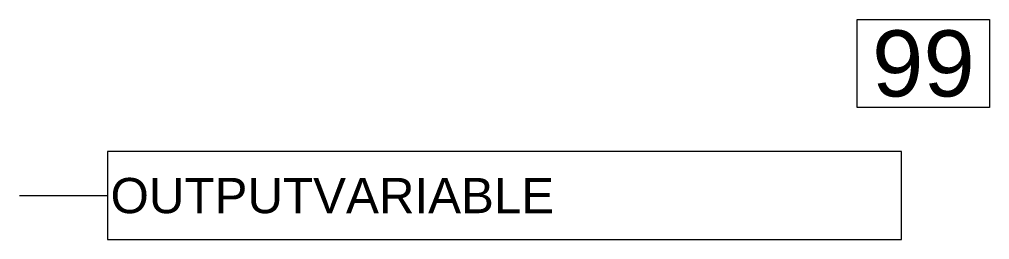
# Model space of a CAD drawing. Header units: inches. Extents: x 0 to 2.2, y -0.1 to 0.4.
import ezdxf
from ezdxf.enums import TextEntityAlignment as Align

# ---------------------------------------------------------------- set-up
doc = ezdxf.new("R2010")
doc.units = ezdxf.units.IN
doc.header["$MEASUREMENT"] = 0
doc.styles.get("Standard").update_dxf_attribs({"font": 'arial.ttf'})

msp = doc.modelspace()

# ---------------------------------------------------------------- linework, layer by layer
msp.add_line((0, 0), (0.2, 0))
for points in [[(1.9, 0.4), (2.2, 0.4), (2.2, 0.2), (1.9, 0.2)], [(2, 0.1), (0.2, 0.1), (0.2, -0.1), (2, -0.1)]]:
    msp.add_lwpolyline(points, close=True)

# ---------------------------------------------------------------- texts
msp.add_attdef('99', text='', height=0.15).set_placement((2.05, 0.3), align=Align.MIDDLE_CENTER)
msp.add_attdef('OUTPUTVARIABLE', text='', height=0.08).set_placement((0.2067, 0), align=Align.MIDDLE_LEFT)

doc.saveas('drawing.dxf')
